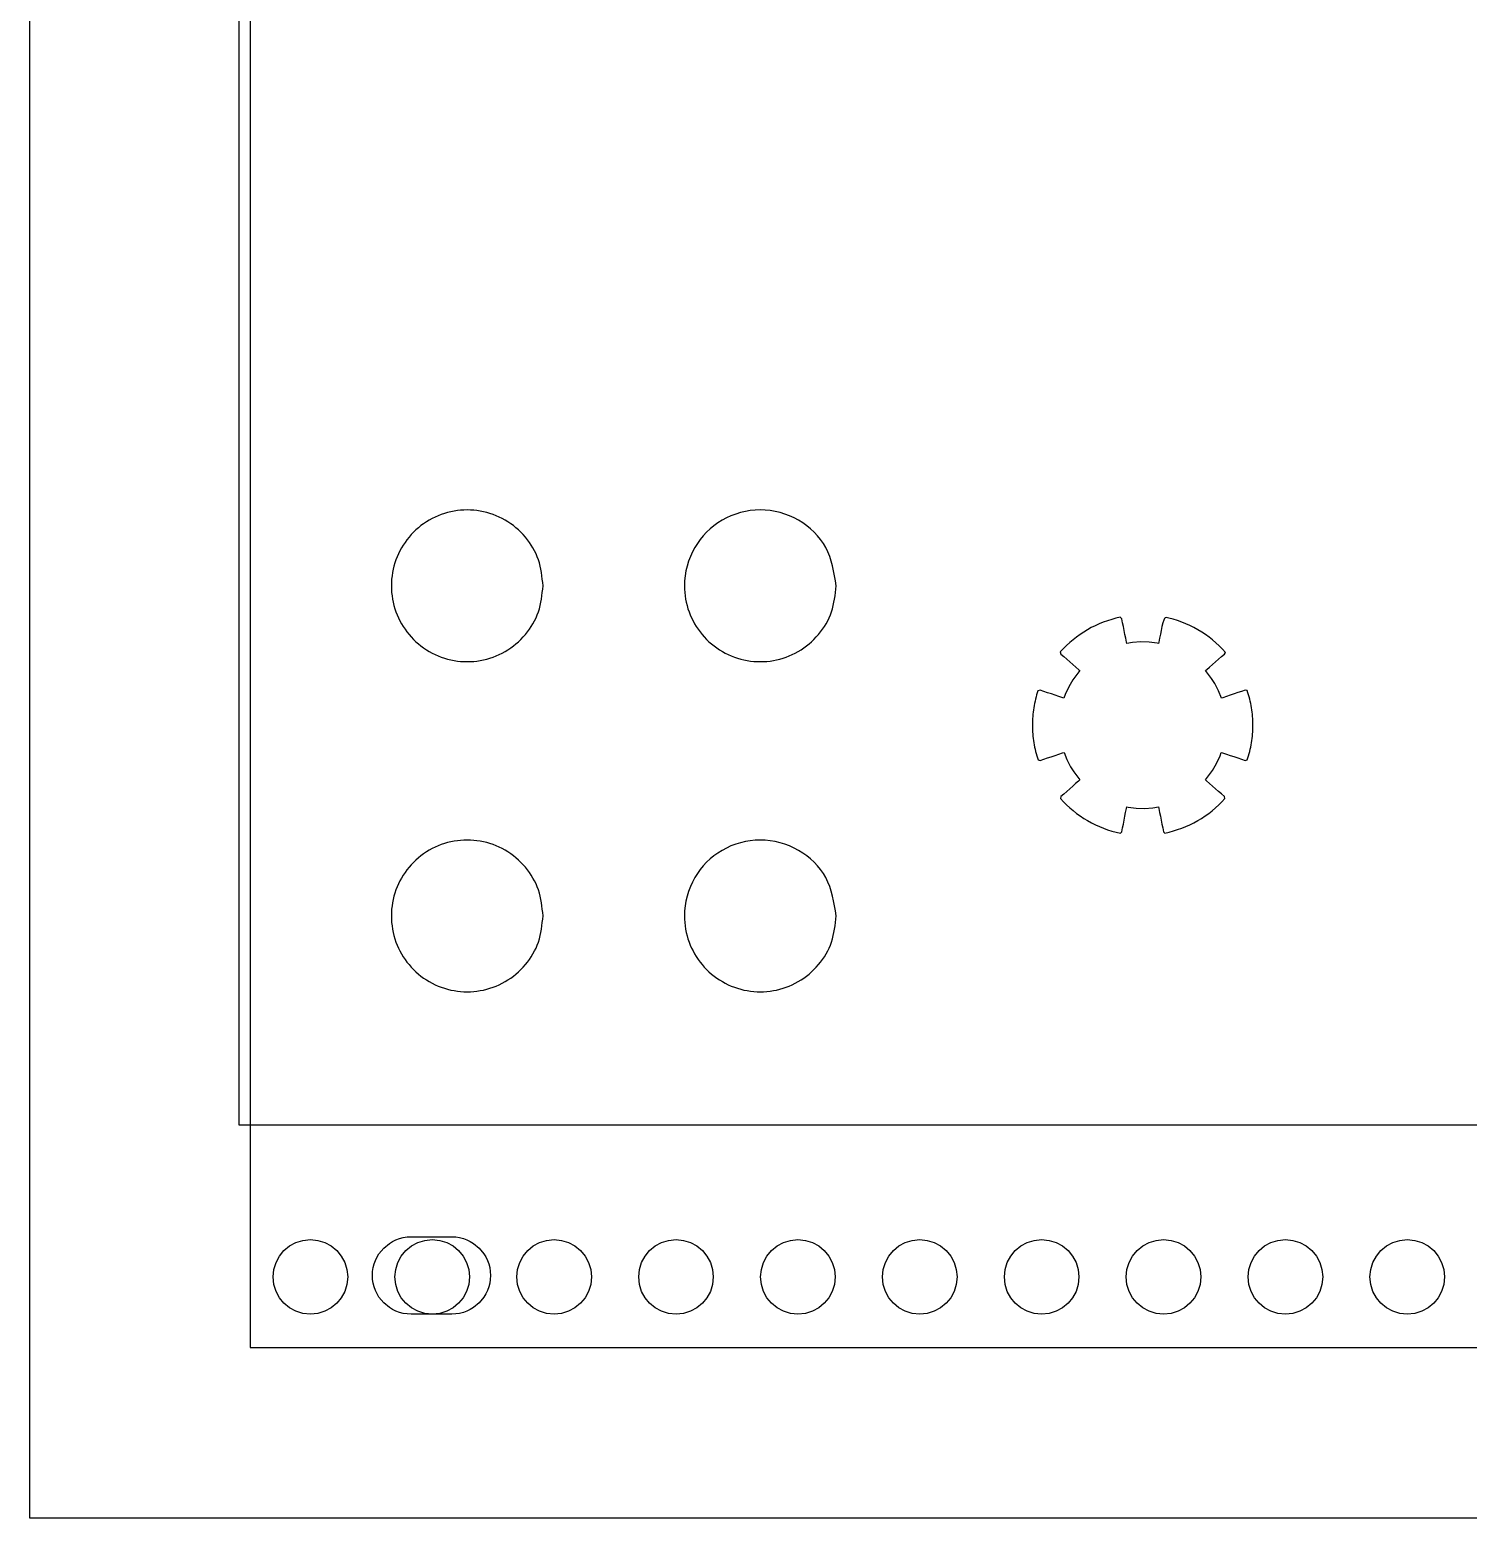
# Model space of a CAD drawing. Extents: x 0 to 234, y 0 to 155.
# Drawn here: x 0.2 to 60.2, y 0.2 to 62.3 of the extents above; entities that cross this region are included whole.
import ezdxf

# ---------------------------------------------------------------- set-up
doc = ezdxf.new("R2010")
doc.units = 0
doc.layers.get('0').update_dxf_attribs({"linetype": 'CONTINUOUS'})
doc.layers.add('Layer_1', color=7, linetype='CONTINUOUS')

msp = doc.modelspace()

# ---------------------------------------------------------------- linework, layer by layer
at = {"color": 7}
for p, q in [((8.921149, 16.589768), (8.921149, 125.451911)), ((224.864864, 16.589768), (8.921149, 16.589768)), ((11.582251, 11.78049), (11.895543, 11.812293)), ((11.895543, 11.812293), (12.209238, 11.78049)), ((16.664826, 11.78049), (16.978118, 11.812293)), ((16.978118, 11.812293), (17.291813, 11.78049)), ((21.747461, 11.78049), (22.060754, 11.812293)), ((22.060754, 11.812293), (22.374448, 11.78049)), ((26.830097, 11.78049), (27.14339, 11.812293)), ((27.14339, 11.812293), (27.457085, 11.78049)), ((31.912732, 11.78049), (32.226025, 11.812293)), ((32.226025, 11.812293), (32.53972, 11.78049)), ((36.995367, 11.78049), (37.30866, 11.812293)), ((37.30866, 11.812293), (37.622356, 11.78049)), ((42.078002, 11.78049), (42.391296, 11.812293)), ((42.391296, 11.812293), (42.704991, 11.78049)), ((47.16064, 11.78049), (47.473931, 11.812293)), ((47.473931, 11.812293), (47.787626, 11.78049)), ((52.243276, 11.78049), (52.556566, 11.812293)), ((52.556566, 11.812293), (52.870261, 11.78049)), ((57.325911, 11.78049), (57.639204, 11.812293)), ((57.639204, 11.812293), (57.952897, 11.78049)), ((10.605781, 11.12636), (10.795656, 11.356627)), ((10.795656, 11.356627), (11.025986, 11.546624)), ((11.025986, 11.546624), (11.29017, 11.69032)), ((11.29017, 11.69032), (11.582251, 11.78049)), ((12.209238, 11.78049), (12.501318, 11.69032)), ((12.501318, 11.69032), (12.765461, 11.546624)), ((12.765461, 11.546624), (12.995832, 11.356627)), ((12.995832, 11.356627), (13.185708, 11.12636)), ((15.688357, 11.12636), (15.878231, 11.356627)), ((15.878231, 11.356627), (16.108561, 11.546624)), ((16.108561, 11.546624), (16.372746, 11.69032)), ((16.372746, 11.69032), (16.664826, 11.78049)), ((17.291813, 11.78049), (17.583893, 11.69032)), ((17.583893, 11.69032), (17.848037, 11.546624)), ((17.848037, 11.546624), (18.078407, 11.356627)), ((18.078407, 11.356627), (18.268282, 11.12636)), ((20.770992, 11.12636), (20.960867, 11.356627)), ((20.960867, 11.356627), (21.191197, 11.546624)), ((21.191197, 11.546624), (21.455381, 11.69032)), ((21.455381, 11.69032), (21.747461, 11.78049)), ((22.374448, 11.78049), (22.666529, 11.69032)), ((22.666529, 11.69032), (22.930672, 11.546624)), ((22.930672, 11.546624), (23.161043, 11.356627)), ((23.161043, 11.356627), (23.350919, 11.12636)), ((25.853627, 11.12636), (26.043503, 11.356627)), ((26.043503, 11.356627), (26.273832, 11.546624)), ((26.273832, 11.546624), (26.538018, 11.69032)), ((26.538018, 11.69032), (26.830097, 11.78049)), ((27.457085, 11.78049), (27.749164, 11.69032)), ((27.749164, 11.69032), (28.013308, 11.546624)), ((28.013308, 11.546624), (28.243678, 11.356627)), ((28.243678, 11.356627), (28.433554, 11.12636)), ((30.936263, 11.12636), (31.126139, 11.356627)), ((31.126139, 11.356627), (31.356467, 11.546624)), ((31.356467, 11.546624), (31.620653, 11.69032)), ((31.620653, 11.69032), (31.912732, 11.78049)), ((32.53972, 11.78049), (32.831799, 11.69032)), ((32.831799, 11.69032), (33.095943, 11.546624)), ((33.095943, 11.546624), (33.326313, 11.356627)), ((33.326313, 11.356627), (33.516189, 11.12636)), ((36.018899, 11.12636), (36.208774, 11.356627)), ((36.208774, 11.356627), (36.439105, 11.546624)), ((36.439105, 11.546624), (36.703288, 11.69032)), ((36.703288, 11.69032), (36.995367, 11.78049)), ((37.622356, 11.78049), (37.914434, 11.69032)), ((37.914434, 11.69032), (38.178579, 11.546624)), ((38.178579, 11.546624), (38.408949, 11.356627)), ((38.408949, 11.356627), (38.598824, 11.12636)), ((41.101534, 11.12636), (41.291409, 11.356627)), ((41.291409, 11.356627), (41.52174, 11.546624)), ((41.52174, 11.546624), (41.785924, 11.69032)), ((41.785924, 11.69032), (42.078002, 11.78049)), ((42.704991, 11.78049), (42.99707, 11.69032)), ((42.99707, 11.69032), (43.261214, 11.546624)), ((43.261214, 11.546624), (43.491587, 11.356627)), ((43.491587, 11.356627), (43.681462, 11.12636)), ((46.184169, 11.12636), (46.374045, 11.356627)), ((46.374045, 11.356627), (46.604375, 11.546624)), ((46.604375, 11.546624), (46.868559, 11.69032)), ((46.868559, 11.69032), (47.16064, 11.78049)), ((47.787626, 11.78049), (48.079705, 11.69032)), ((48.079705, 11.69032), (48.343849, 11.546624)), ((48.343849, 11.546624), (48.574219, 11.356627)), ((48.574219, 11.356627), (48.764095, 11.12636)), ((51.266804, 11.12636), (51.45668, 11.356627)), ((51.45668, 11.356627), (51.68701, 11.546624)), ((51.68701, 11.546624), (51.951194, 11.69032)), ((51.951194, 11.69032), (52.243276, 11.78049)), ((52.870261, 11.78049), (53.162343, 11.69032)), ((53.162343, 11.69032), (53.426487, 11.546624)), ((53.426487, 11.546624), (53.656857, 11.356627)), ((53.656857, 11.356627), (53.846733, 11.12636)), ((56.34944, 11.12636), (56.539315, 11.356627)), ((56.539315, 11.356627), (56.769646, 11.546624)), ((56.769646, 11.546624), (57.033829, 11.69032)), ((57.033829, 11.69032), (57.325911, 11.78049)), ((57.952897, 11.78049), (58.244978, 11.69032)), ((58.244978, 11.69032), (58.509122, 11.546624)), ((58.509122, 11.546624), (58.739492, 11.356627)), ((58.739492, 11.356627), (58.929368, 11.12636)), ((10.340026, 10.25649), (10.371464, 10.570074)), ((10.371464, 10.570074), (10.462277, 10.862306)), ((10.462277, 10.862306), (10.605781, 11.12636)), ((13.185708, 11.12636), (13.329171, 10.862306)), ((13.329171, 10.862306), (13.41958, 10.570074)), ((13.41958, 10.570074), (13.45142, 10.25649)), ((15.422602, 10.25649), (15.454039, 10.570074)), ((15.454039, 10.570074), (15.544852, 10.862306)), ((15.544852, 10.862306), (15.688357, 11.12636)), ((18.268282, 11.12636), (18.411746, 10.862306)), ((18.411746, 10.862306), (18.502156, 10.570074)), ((18.502156, 10.570074), (18.533996, 10.25649)), ((20.505237, 10.25649), (20.536675, 10.570074)), ((20.536675, 10.570074), (20.627488, 10.862306)), ((20.627488, 10.862306), (20.770992, 11.12636)), ((23.350919, 11.12636), (23.494381, 10.862306)), ((23.494381, 10.862306), (23.584791, 10.570074)), ((23.584791, 10.570074), (23.616631, 10.25649)), ((25.587873, 10.25649), (25.619311, 10.570074)), ((25.619311, 10.570074), (25.710124, 10.862306)), ((25.710124, 10.862306), (25.853627, 11.12636)), ((28.433554, 11.12636), (28.577016, 10.862306)), ((28.577016, 10.862306), (28.667427, 10.570074)), ((28.667427, 10.570074), (28.699267, 10.25649)), ((30.670508, 10.25649), (30.701946, 10.570074)), ((30.701946, 10.570074), (30.792759, 10.862306)), ((30.792759, 10.862306), (30.936263, 11.12636)), ((33.516189, 11.12636), (33.659651, 10.862306)), ((33.659651, 10.862306), (33.750062, 10.570074)), ((33.750062, 10.570074), (33.781902, 10.25649)), ((35.753143, 10.25649), (35.784581, 10.570074)), ((35.784581, 10.570074), (35.875394, 10.862306)), ((35.875394, 10.862306), (36.018899, 11.12636)), ((38.598824, 11.12636), (38.742289, 10.862306)), ((38.742289, 10.862306), (38.832697, 10.570074)), ((38.832697, 10.570074), (38.864537, 10.25649)), ((40.835781, 10.25649), (40.867216, 10.570074)), ((40.867216, 10.570074), (40.958032, 10.862306)), ((40.958032, 10.862306), (41.101534, 11.12636)), ((43.681462, 11.12636), (43.824925, 10.862306)), ((43.824925, 10.862306), (43.915333, 10.570074)), ((43.915333, 10.570074), (43.947173, 10.25649)), ((45.918416, 10.25649), (45.949851, 10.570074)), ((45.949851, 10.570074), (46.040664, 10.862306)), ((46.040664, 10.862306), (46.184169, 11.12636)), ((48.764095, 11.12636), (48.90756, 10.862306)), ((48.90756, 10.862306), (48.997971, 10.570074)), ((48.997971, 10.570074), (49.02981, 10.25649)), ((51.001052, 10.25649), (51.032489, 10.570074)), ((51.032489, 10.570074), (51.123302, 10.862306)), ((51.123302, 10.862306), (51.266804, 11.12636)), ((53.846733, 11.12636), (53.990195, 10.862306)), ((53.990195, 10.862306), (54.080606, 10.570074)), ((54.080606, 10.570074), (54.112446, 10.25649)), ((56.083687, 10.25649), (56.115125, 10.570074)), ((56.115125, 10.570074), (56.205938, 10.862306)), ((56.205938, 10.862306), (56.34944, 11.12636)), ((58.929368, 11.12636), (59.07283, 10.862306)), ((59.07283, 10.862306), (59.163241, 10.570074)), ((59.163241, 10.570074), (59.195081, 10.25649)), ((10.371464, 9.943329), (10.340026, 10.25649)), ((10.462277, 9.65107), (10.371464, 9.943329)), ((13.41958, 9.943329), (13.329171, 9.65107)), ((13.45142, 10.25649), (13.41958, 9.943329)), ((15.454039, 9.943329), (15.422602, 10.25649)), ((15.544852, 9.65107), (15.454039, 9.943329)), ((18.502156, 9.943329), (18.411746, 9.65107)), ((18.533996, 10.25649), (18.502156, 9.943329)), ((20.536675, 9.943329), (20.505237, 10.25649)), ((20.627488, 9.65107), (20.536675, 9.943329)), ((23.584791, 9.943329), (23.494381, 9.65107)), ((23.616631, 10.25649), (23.584791, 9.943329)), ((25.619311, 9.943329), (25.587873, 10.25649)), ((25.710124, 9.65107), (25.619311, 9.943329)), ((28.667427, 9.943329), (28.577016, 9.65107)), ((28.699267, 10.25649), (28.667427, 9.943329)), ((30.701946, 9.943329), (30.670508, 10.25649)), ((30.792759, 9.65107), (30.701946, 9.943329)), ((33.750062, 9.943329), (33.659651, 9.65107)), ((33.781902, 10.25649), (33.750062, 9.943329)), ((35.784581, 9.943329), (35.753143, 10.25649)), ((35.875394, 9.65107), (35.784581, 9.943329)), ((38.832697, 9.943329), (38.742289, 9.65107)), ((38.864537, 10.25649), (38.832697, 9.943329)), ((40.867216, 9.943329), (40.835781, 10.25649)), ((40.958032, 9.65107), (40.867216, 9.943329)), ((43.915333, 9.943329), (43.824925, 9.65107)), ((43.947173, 10.25649), (43.915333, 9.943329)), ((45.949851, 9.943329), (45.918416, 10.25649)), ((46.040664, 9.65107), (45.949851, 9.943329)), ((48.997971, 9.943329), (48.90756, 9.65107)), ((49.02981, 10.25649), (48.997971, 9.943329)), ((51.032489, 9.943329), (51.001052, 10.25649)), ((51.123302, 9.65107), (51.032489, 9.943329)), ((54.080606, 9.943329), (53.990195, 9.65107)), ((54.112446, 10.25649), (54.080606, 9.943329)), ((56.115125, 9.943329), (56.083687, 10.25649)), ((56.205938, 9.65107), (56.115125, 9.943329)), ((59.163241, 9.943329), (59.07283, 9.65107)), ((59.195081, 10.25649), (59.163241, 9.943329)), ((10.605781, 9.387016), (10.462277, 9.65107)), ((10.795656, 9.156775), (10.605781, 9.387016)), ((13.185708, 9.387016), (12.995832, 9.156775)), ((13.329171, 9.65107), (13.185708, 9.387016)), ((15.688357, 9.387016), (15.544852, 9.65107)), ((15.878231, 9.156775), (15.688357, 9.387016)), ((18.268282, 9.387016), (18.078407, 9.156775)), ((18.411746, 9.65107), (18.268282, 9.387016)), ((20.770992, 9.387016), (20.627488, 9.65107)), ((20.960867, 9.156775), (20.770992, 9.387016)), ((23.350919, 9.387016), (23.161043, 9.156775)), ((23.494381, 9.65107), (23.350919, 9.387016)), ((25.853627, 9.387016), (25.710124, 9.65107)), ((26.043503, 9.156775), (25.853627, 9.387016)), ((28.433554, 9.387016), (28.243678, 9.156775)), ((28.577016, 9.65107), (28.433554, 9.387016)), ((30.936263, 9.387016), (30.792759, 9.65107)), ((31.126139, 9.156775), (30.936263, 9.387016)), ((33.516189, 9.387016), (33.326313, 9.156775)), ((33.659651, 9.65107), (33.516189, 9.387016)), ((36.018899, 9.387016), (35.875394, 9.65107)), ((36.208774, 9.156775), (36.018899, 9.387016)), ((38.598824, 9.387016), (38.408949, 9.156775)), ((38.742289, 9.65107), (38.598824, 9.387016)), ((41.101534, 9.387016), (40.958032, 9.65107)), ((41.291409, 9.156775), (41.101534, 9.387016)), ((43.681462, 9.387016), (43.491587, 9.156775)), ((43.824925, 9.65107), (43.681462, 9.387016)), ((46.184169, 9.387016), (46.040664, 9.65107)), ((46.374045, 9.156775), (46.184169, 9.387016)), ((48.764095, 9.387016), (48.574219, 9.156775)), ((48.90756, 9.65107), (48.764095, 9.387016)), ((51.266804, 9.387016), (51.123302, 9.65107)), ((51.45668, 9.156775), (51.266804, 9.387016)), ((53.846733, 9.387016), (53.656857, 9.156775)), ((53.990195, 9.65107), (53.846733, 9.387016)), ((56.34944, 9.387016), (56.205938, 9.65107)), ((56.539315, 9.156775), (56.34944, 9.387016)), ((58.929368, 9.387016), (58.739492, 9.156775)), ((59.07283, 9.65107), (58.929368, 9.387016)), ((11.025986, 8.966778), (10.795656, 9.156775)), ((11.29017, 8.823453), (11.025986, 8.966778)), ((11.582251, 8.73249), (11.29017, 8.823453)), ((11.895543, 8.701084), (11.582251, 8.73249)), ((11.582251, 8.73249), (11.582251, 8.73249)), ((12.209238, 8.73249), (11.895543, 8.701084)), ((12.501318, 8.823453), (12.209238, 8.73249)), ((12.765461, 8.966778), (12.501318, 8.823453)), ((12.995832, 9.156775), (12.765461, 8.966778)), ((16.108561, 8.966778), (15.878231, 9.156775)), ((16.372746, 8.823453), (16.108561, 8.966778)), ((16.664826, 8.73249), (16.372746, 8.823453)), ((16.978118, 8.701084), (16.664826, 8.73249)), ((16.664826, 8.73249), (16.664826, 8.73249)), ((17.291813, 8.73249), (16.978118, 8.701084)), ((17.583893, 8.823453), (17.291813, 8.73249)), ((17.848037, 8.966778), (17.583893, 8.823453)), ((18.078407, 9.156775), (17.848037, 8.966778)), ((21.191197, 8.966778), (20.960867, 9.156775)), ((21.455381, 8.823453), (21.191197, 8.966778)), ((21.747461, 8.73249), (21.455381, 8.823453)), ((22.060754, 8.701084), (21.747461, 8.73249)), ((21.747461, 8.73249), (21.747461, 8.73249)), ((22.374448, 8.73249), (22.060754, 8.701084)), ((22.666529, 8.823453), (22.374448, 8.73249)), ((22.930672, 8.966778), (22.666529, 8.823453)), ((23.161043, 9.156775), (22.930672, 8.966778)), ((26.273832, 8.966778), (26.043503, 9.156775)), ((26.538018, 8.823453), (26.273832, 8.966778)), ((26.830097, 8.73249), (26.538018, 8.823453)), ((27.14339, 8.701084), (26.830097, 8.73249)), ((26.830097, 8.73249), (26.830097, 8.73249)), ((27.457085, 8.73249), (27.14339, 8.701084)), ((27.749164, 8.823453), (27.457085, 8.73249)), ((28.013308, 8.966778), (27.749164, 8.823453)), ((28.243678, 9.156775), (28.013308, 8.966778)), ((31.356467, 8.966778), (31.126139, 9.156775)), ((31.620653, 8.823453), (31.356467, 8.966778)), ((31.912732, 8.73249), (31.620653, 8.823453)), ((32.226025, 8.701084), (31.912732, 8.73249)), ((31.912732, 8.73249), (31.912732, 8.73249)), ((32.53972, 8.73249), (32.226025, 8.701084)), ((32.831799, 8.823453), (32.53972, 8.73249)), ((33.095943, 8.966778), (32.831799, 8.823453)), ((33.326313, 9.156775), (33.095943, 8.966778)), ((36.439105, 8.966778), (36.208774, 9.156775)), ((36.703288, 8.823453), (36.439105, 8.966778)), ((36.995367, 8.73249), (36.703288, 8.823453)), ((37.30866, 8.701084), (36.995367, 8.73249)), ((36.995367, 8.73249), (36.995367, 8.73249)), ((37.622356, 8.73249), (37.30866, 8.701084)), ((37.914434, 8.823453), (37.622356, 8.73249)), ((38.178579, 8.966778), (37.914434, 8.823453)), ((38.408949, 9.156775), (38.178579, 8.966778)), ((41.52174, 8.966778), (41.291409, 9.156775)), ((41.785924, 8.823453), (41.52174, 8.966778)), ((42.078002, 8.73249), (41.785924, 8.823453)), ((42.391296, 8.701084), (42.078002, 8.73249)), ((42.078002, 8.73249), (42.078002, 8.73249)), ((42.704991, 8.73249), (42.391296, 8.701084)), ((42.99707, 8.823453), (42.704991, 8.73249)), ((43.261214, 8.966778), (42.99707, 8.823453)), ((43.491587, 9.156775), (43.261214, 8.966778)), ((46.604375, 8.966778), (46.374045, 9.156775)), ((46.868559, 8.823453), (46.604375, 8.966778)), ((47.16064, 8.73249), (46.868559, 8.823453)), ((47.473931, 8.701084), (47.16064, 8.73249)), ((47.16064, 8.73249), (47.16064, 8.73249)), ((47.787626, 8.73249), (47.473931, 8.701084)), ((48.079705, 8.823453), (47.787626, 8.73249)), ((48.343849, 8.966778), (48.079705, 8.823453)), ((48.574219, 9.156775), (48.343849, 8.966778)), ((51.68701, 8.966778), (51.45668, 9.156775)), ((51.951194, 8.823453), (51.68701, 8.966778)), ((52.243276, 8.73249), (51.951194, 8.823453)), ((52.556566, 8.701084), (52.243276, 8.73249)), ((52.243276, 8.73249), (52.243276, 8.73249)), ((52.870261, 8.73249), (52.556566, 8.701084)), ((53.162343, 8.823453), (52.870261, 8.73249)), ((53.426487, 8.966778), (53.162343, 8.823453)), ((53.656857, 9.156775), (53.426487, 8.966778)), ((56.769646, 8.966778), (56.539315, 9.156775)), ((57.033829, 8.823453), (56.769646, 8.966778)), ((57.325911, 8.73249), (57.033829, 8.823453)), ((57.639204, 8.701084), (57.325911, 8.73249)), ((57.325911, 8.73249), (57.325911, 8.73249)), ((57.952897, 8.73249), (57.639204, 8.701084)), ((58.244978, 8.823453), (57.952897, 8.73249)), ((58.509122, 8.966778), (58.244978, 8.823453)), ((58.739492, 9.156775), (58.509122, 8.966778))]:
    msp.add_line(p, q, dxfattribs=at)
at = {"layer": 'Layer_1', "color": 7}
for p, q in [((0.193807, 0.19383), (0.193807, 154.924915)), ((209.941308, 0.19383), (0.193807, 0.19383))]:
    msp.add_line(p, q, dxfattribs=at)
at = {"layer": 'Layer_1', "color": 1}
for p, q in [((9.384794, 135.817549), (9.384794, 7.317537)), ((21.598197, 39.075838), (21.598197, 39.075838)), ((33.821337, 39.075838), (33.821337, 39.075838)), ((44.302875, 37.242158), (44.146345, 37.147458)), ((44.463045, 37.330558), (44.302875, 37.242158)), ((44.626665, 37.412558), (44.463045, 37.330558)), ((44.793545, 37.487958), (44.626665, 37.412558)), ((44.963495, 37.556758), (44.793545, 37.487958)), ((45.136315, 37.618858), (44.963495, 37.556758)), ((45.311845, 37.674058), (45.136315, 37.618858)), ((45.489855, 37.722358), (45.311845, 37.674058)), ((45.670185, 37.763558), (45.489855, 37.722358)), ((45.734285, 37.699458), (45.670185, 37.763558)), ((45.766885, 37.537198), (45.734285, 37.699458)), ((45.798885, 37.374928), (45.766885, 37.537198)), ((45.831485, 37.212668), (45.798885, 37.374928)), ((47.407895, 37.376218), (47.375295, 37.214988)), ((47.440495, 37.537448), (47.407895, 37.376218)), ((47.480955, 37.643338), (47.440455, 37.537748)), ((47.440455, 37.537748), (47.440455, 37.537748)), ((47.519555, 37.716638), (47.480955, 37.643338)), ((47.546355, 37.738538), (47.519555, 37.716638)), ((47.582455, 37.749338), (47.546355, 37.738538)), ((47.695755, 37.733138), (47.582455, 37.749338)), ((47.877295, 37.684438), (47.695755, 37.733138)), ((48.056235, 37.628538), (47.877295, 37.684438)), ((48.232385, 37.565538), (48.056235, 37.628538)), ((48.405565, 37.495538), (48.232385, 37.565538)), ((48.575545, 37.418638), (48.405565, 37.495538)), ((48.742145, 37.334938), (48.575545, 37.418638)), ((48.905145, 37.244638), (48.742145, 37.334938)), ((49.064375, 37.147838), (48.905145, 37.244638)), ((43.560425, 36.707988), (43.424945, 36.583477)), ((43.700495, 36.826758), (43.560425, 36.707988)), ((43.844965, 36.939658), (43.700495, 36.826758)), ((43.993645, 37.046598), (43.844965, 36.939658)), ((44.146345, 37.147458), (43.993645, 37.046598)), ((45.864085, 37.050918), (45.831485, 37.212668)), ((45.896685, 36.888658), (45.864085, 37.050918)), ((45.929285, 36.726908), (45.896685, 36.888658)), ((45.941785, 36.669008), (45.929285, 36.726908)), ((46.175875, 36.709808), (45.941785, 36.669008)), ((46.521585, 36.735108), (46.175875, 36.709808)), ((46.868855, 36.726108), (46.521585, 36.735108)), ((47.212495, 36.682208), (46.868855, 36.726108)), ((47.266795, 36.670808), (47.212495, 36.682208)), ((47.279195, 36.731808), (47.266795, 36.670808)), ((47.310695, 36.892518), (47.279195, 36.731808)), ((47.343295, 37.053758), (47.310695, 36.892518)), ((47.375295, 37.214988), (47.343295, 37.053758)), ((49.219595, 37.044598), (49.064375, 37.147838)), ((49.370625, 36.935068), (49.219595, 37.044598)), ((49.517265, 36.819358), (49.370625, 36.935068)), ((49.659315, 36.697588), (49.517265, 36.819358)), ((49.796555, 36.569877), (49.659315, 36.697588)), ((43.294245, 36.453327), (43.168525, 36.317657)), ((43.168525, 36.317657), (43.192825, 36.231857)), ((43.192825, 36.231857), (43.317365, 36.121787)), ((43.424945, 36.583477), (43.294245, 36.453327)), ((43.317365, 36.121787), (43.442415, 36.012227)), ((43.442415, 36.012227), (43.566955, 35.902157)), ((49.643455, 35.905927), (49.766965, 36.014447)), ((49.766965, 36.014447), (49.889955, 36.122967)), ((49.928815, 36.436337), (49.796555, 36.569877)), ((49.889955, 36.122967), (50.013455, 36.231487)), ((50.055855, 36.297087), (49.928815, 36.436337)), ((50.013455, 36.231487), (50.055855, 36.297087)), ((43.566955, 35.902157), (43.691495, 35.792087)), ((43.691495, 35.792087), (43.817075, 35.682537)), ((43.896115, 35.438077), (43.693025, 35.156957)), ((43.817075, 35.682537), (43.941615, 35.572977)), ((43.981915, 35.537277), (43.896115, 35.438077)), ((43.941615, 35.572977), (43.981915, 35.537277)), ((49.224345, 35.537467), (49.272945, 35.580367)), ((49.271345, 35.486267), (49.224345, 35.537467)), ((49.479595, 35.209287), (49.271345, 35.486267)), ((49.272945, 35.580367), (49.396445, 35.688887)), ((49.396445, 35.688887), (49.519945, 35.797927)), ((49.519945, 35.797927), (49.643455, 35.905927)), ((43.518365, 34.856717), (43.374695, 34.540977)), ((43.693025, 35.156957), (43.518365, 34.856717)), ((49.609815, 35.001027), (49.479595, 35.209287)), ((49.768465, 34.692007), (49.609815, 35.001027)), ((42.096105, 34.173027), (42.078705, 34.083327)), ((42.115305, 34.262427), (42.096105, 34.173027)), ((42.136305, 34.351427), (42.115305, 34.262427)), ((42.159005, 34.440027), (42.136305, 34.351427)), ((42.183505, 34.528227), (42.159005, 34.440027)), ((42.209805, 34.615927), (42.183505, 34.528227)), ((42.237805, 34.703127), (42.209805, 34.615927)), ((42.323105, 34.725827), (42.237805, 34.703127)), ((42.480715, 34.672627), (42.323105, 34.725827)), ((42.638335, 34.619427), (42.480715, 34.672627)), ((42.795945, 34.566227), (42.638335, 34.619427)), ((42.953555, 34.513027), (42.795945, 34.566227)), ((43.111165, 34.459827), (42.953555, 34.513027)), ((43.269295, 34.406627), (43.111165, 34.459827)), ((43.322495, 34.388527), (43.269295, 34.406627)), ((43.374695, 34.540977), (43.322495, 34.388527)), ((49.886805, 34.389697), (49.768465, 34.692007)), ((49.945205, 34.409297), (49.886805, 34.389697)), ((50.101785, 34.461997), (49.945205, 34.409297)), ((50.257845, 34.514697), (50.101785, 34.461997)), ((50.414425, 34.567897), (50.257845, 34.514697)), ((50.570485, 34.620597), (50.414425, 34.567897)), ((50.727065, 34.673297), (50.570485, 34.620597)), ((50.883645, 34.726497), (50.727065, 34.673297)), ((50.966345, 34.704297), (50.883645, 34.726497)), ((50.994545, 34.616997), (50.966345, 34.704297)), ((51.020945, 34.529197), (50.994545, 34.616997)), ((51.045645, 34.440997), (51.020945, 34.529197)), ((51.068545, 34.352397), (51.045645, 34.440997)), ((51.089645, 34.263397), (51.068545, 34.352397)), ((51.108945, 34.173997), (51.089645, 34.263397)), ((51.126445, 34.084197), (51.108945, 34.173997)), ((42.012105, 33.539427), (42.007105, 33.448027)), ((42.019105, 33.630627), (42.012105, 33.539427)), ((42.027105, 33.721627), (42.019105, 33.630627)), ((42.037305, 33.812427), (42.027105, 33.721627)), ((42.049305, 33.903027), (42.037305, 33.812427)), ((42.063105, 33.993327), (42.049305, 33.903027)), ((42.078705, 34.083327), (42.063105, 33.993327)), ((51.142245, 33.994097), (51.126445, 34.084197)), ((51.156245, 33.903697), (51.142245, 33.994097)), ((51.168445, 33.813097), (51.156245, 33.903697)), ((51.178845, 33.722197), (51.168445, 33.813097)), ((51.187845, 33.631097), (51.178845, 33.722197)), ((51.194845, 33.539797), (51.187845, 33.631097)), ((51.199845, 33.448297), (51.194845, 33.539797)), ((42.004105, 33.356527), (42.003105, 33.264927)), ((42.003105, 33.264927), (42.004105, 33.172327)), ((42.007105, 33.448027), (42.004105, 33.356527)), ((42.004105, 33.172327), (42.007105, 33.079827)), ((42.007105, 33.079827), (42.012105, 32.987527)), ((42.012105, 32.987527), (42.019105, 32.895327)), ((51.187845, 32.895397), (51.194845, 32.987597)), ((51.194845, 32.987597), (51.199845, 33.079897)), ((51.202845, 33.356697), (51.199845, 33.448297)), ((51.199845, 33.079897), (51.202845, 33.172397)), ((51.203845, 33.264997), (51.202845, 33.356697)), ((51.202845, 33.172397), (51.203845, 33.264997)), ((42.019105, 32.895327), (42.028105, 32.803327)), ((42.028105, 32.803327), (42.038705, 32.711527)), ((42.038705, 32.711527), (42.051105, 32.620027)), ((42.051105, 32.620027), (42.065305, 32.528827)), ((42.065305, 32.528827), (42.081405, 32.437927)), ((42.081405, 32.437927), (42.099305, 32.347327)), ((42.099305, 32.347327), (42.119005, 32.257127)), ((51.088945, 32.257197), (51.108545, 32.347397)), ((51.108545, 32.347397), (51.126245, 32.437997)), ((51.126245, 32.437997), (51.142145, 32.528897)), ((51.142145, 32.528897), (51.156245, 32.620097)), ((51.156245, 32.620097), (51.168445, 32.711597)), ((51.168445, 32.711597), (51.178845, 32.803397)), ((51.178845, 32.803397), (51.187845, 32.895397)), ((42.119005, 32.257127), (42.140505, 32.167227)), ((42.140505, 32.167227), (42.163805, 32.077827)), ((42.163805, 32.077827), (42.188905, 31.988827)), ((42.188905, 31.988827), (42.215805, 31.900327)), ((42.215805, 31.900327), (42.244505, 31.812327)), ((42.244505, 31.812327), (42.323105, 31.791627)), ((42.323105, 31.791627), (42.479165, 31.844827)), ((42.479165, 31.844827), (42.635745, 31.897527)), ((42.635745, 31.897527), (42.792325, 31.950227)), ((42.792325, 31.950227), (42.948385, 32.002927)), ((42.948385, 32.002927), (43.104965, 32.055627)), ((43.104965, 32.055627), (43.261025, 32.108827)), ((43.261025, 32.108827), (43.324125, 32.130027)), ((43.324125, 32.130027), (43.439365, 31.837547)), ((43.439365, 31.837547), (43.596985, 31.529037)), ((49.513925, 31.372927), (49.688075, 31.672647)), ((49.688075, 31.672647), (49.831735, 31.988907)), ((49.831735, 31.988907), (49.880335, 32.130497)), ((49.880335, 32.130497), (49.937135, 32.111397)), ((49.937135, 32.111397), (50.095265, 32.058197)), ((50.095265, 32.058197), (50.252875, 32.004497)), ((50.252875, 32.004497), (50.410495, 31.951797)), ((50.410495, 31.951797), (50.568095, 31.897997)), ((50.568095, 31.897997), (50.726225, 31.844797)), ((50.726225, 31.844797), (50.883845, 31.791597)), ((50.883845, 31.791597), (50.963945, 31.812297)), ((50.963945, 31.812297), (50.992545, 31.900397)), ((50.992545, 31.900397), (51.019345, 31.988897)), ((51.019345, 31.988897), (51.044345, 32.077897)), ((51.044345, 32.077897), (51.067545, 32.167297)), ((51.067545, 32.167297), (51.088945, 32.257197)), ((43.596985, 31.529037), (43.727205, 31.320777)), ((43.727205, 31.320777), (43.935975, 31.043277)), ((43.935975, 31.043277), (43.989175, 30.985377)), ((49.218335, 30.985347), (49.310835, 31.091807)), ((49.310835, 31.091807), (49.513925, 31.372927)), ((43.438855, 30.502197), (43.315865, 30.393677)), ((43.562355, 30.610717), (43.438855, 30.502197)), ((43.685865, 30.719237), (43.562355, 30.610717)), ((43.809375, 30.827757), (43.685865, 30.719237)), ((43.932875, 30.936277), (43.809375, 30.827757)), ((43.989175, 30.985377), (43.932875, 30.936277)), ((49.264335, 30.944547), (49.218335, 30.985347)), ((49.388875, 30.834477), (49.264335, 30.944547)), ((49.514445, 30.724927), (49.388875, 30.834477)), ((49.639505, 30.614847), (49.514445, 30.724927)), ((49.764035, 30.504787), (49.639505, 30.614847)), ((49.889085, 30.394707), (49.764035, 30.504787)), ((43.192355, 30.285157), (43.171655, 30.209757)), ((43.171655, 30.209757), (43.297435, 30.073687)), ((43.315865, 30.393677), (43.192355, 30.285157)), ((43.297435, 30.073687), (43.428205, 29.943167)), ((43.428205, 29.943167), (43.563775, 29.818297)), ((43.563775, 29.818297), (43.703965, 29.699187)), ((45.927015, 29.785037), (45.942015, 29.858437)), ((45.942015, 29.858437), (45.994215, 29.847637)), ((45.994215, 29.847637), (46.338895, 29.803737)), ((46.338895, 29.803737), (46.685125, 29.794737)), ((46.685125, 29.794737), (47.031875, 29.819537)), ((47.031875, 29.819537), (47.264925, 29.859837)), ((47.264925, 29.859837), (47.278825, 29.790537)), ((49.501625, 29.699107), (49.642035, 29.817947)), ((49.642035, 29.817947), (49.777835, 29.942567)), ((49.777835, 29.942567), (49.908835, 30.072847)), ((50.014665, 30.285677), (49.889085, 30.394707)), ((49.908835, 30.072847), (50.034865, 30.208677)), ((50.034865, 30.208677), (50.014665, 30.285677)), ((43.703965, 29.699187), (43.848575, 29.585957)), ((43.848575, 29.585957), (43.997415, 29.478707)), ((43.997415, 29.478707), (44.150295, 29.377557)), ((44.150295, 29.377557), (44.307025, 29.282657)), ((44.307025, 29.282657), (44.467405, 29.194057)), ((44.467405, 29.194057), (44.631255, 29.111857)), ((45.797815, 29.140637), (45.830415, 29.301867)), ((45.830415, 29.301867), (45.863015, 29.463097)), ((45.863015, 29.463097), (45.895015, 29.624327)), ((45.895015, 29.624327), (45.927015, 29.785037)), ((47.278825, 29.790537), (47.310825, 29.628797)), ((47.310825, 29.628797), (47.343425, 29.466007)), ((47.343425, 29.466007), (47.376025, 29.304267)), ((47.376025, 29.304267), (47.408625, 29.142517)), ((48.573295, 29.113407), (48.737285, 29.195307)), ((48.737285, 29.195307), (48.897825, 29.283607)), ((48.897825, 29.283607), (49.054725, 29.378307)), ((49.054725, 29.378307), (49.207785, 29.479177)), ((49.207785, 29.479177), (49.356815, 29.586147)), ((49.356815, 29.586147), (49.501625, 29.699107)), ((44.631255, 29.111857), (44.798375, 29.036157)), ((44.798375, 29.036157), (44.968575, 28.967157)), ((44.968575, 28.967157), (45.141675, 28.904857)), ((45.141675, 28.904857), (45.317475, 28.849457)), ((45.317475, 28.849457), (45.495785, 28.801057)), ((45.495785, 28.801057), (45.676415, 28.759757)), ((45.676415, 28.759757), (45.733215, 28.817657)), ((45.733215, 28.817657), (45.765815, 28.978887)), ((45.765815, 28.978887), (45.797815, 29.140637)), ((47.408625, 29.142517), (47.441225, 28.980257)), ((47.441225, 28.980257), (47.473225, 28.818507)), ((47.473225, 28.818507), (47.527525, 28.763207)), ((47.527525, 28.763207), (47.708225, 28.804207)), ((47.708225, 28.804207), (47.886615, 28.852307)), ((47.886615, 28.852307), (48.062505, 28.907407)), ((48.062505, 28.907407), (48.235715, 28.969307)), ((48.235715, 28.969307), (48.406045, 29.038007)), ((48.406045, 29.038007), (48.573295, 29.113407)), ((21.598197, 25.309237), (21.598197, 25.309237)), ((33.821337, 25.309237), (33.821337, 25.309237)), ((15.324225, 11.737367), (15.465355, 11.805167)), ((15.465355, 11.805167), (15.613755, 11.859267)), ((15.613755, 11.859267), (15.768635, 11.898867)), ((15.768635, 11.898867), (15.929205, 11.923267)), ((15.929205, 11.923267), (16.094655, 11.931267)), ((16.094655, 11.931267), (17.794655, 11.931267)), ((16.094655, 11.931267), (16.094655, 11.931267)), ((17.794655, 11.931267), (17.960105, 11.923267)), ((17.960105, 11.923267), (18.120665, 11.898867)), ((18.120665, 11.898867), (18.275555, 11.859267)), ((18.275555, 11.859267), (18.423955, 11.805167)), ((18.423955, 11.805167), (18.565075, 11.737367)), ((14.675195, 11.088237), (14.755795, 11.221277)), ((14.755795, 11.221277), (14.952535, 11.459927)), ((14.952535, 11.459927), (15.191185, 11.656667)), ((15.191185, 11.656667), (15.324225, 11.737367)), ((18.565075, 11.737367), (18.698115, 11.656667)), ((18.698115, 11.656667), (18.936765, 11.459927)), ((18.936765, 11.459927), (19.133505, 11.221277)), ((19.133505, 11.221277), (19.214205, 11.088237)), ((14.489295, 10.483267), (14.513695, 10.643837)), ((14.513695, 10.643837), (14.553295, 10.798717)), ((14.553295, 10.798717), (14.607395, 10.947117)), ((14.607395, 10.947117), (14.675195, 11.088237)), ((19.214205, 11.088237), (19.282005, 10.947117)), ((19.282005, 10.947117), (19.336105, 10.798717)), ((19.336105, 10.798717), (19.375705, 10.643837)), ((19.375705, 10.643837), (19.400105, 10.483267)), ((14.481295, 10.317817), (14.489295, 10.483267)), ((14.489295, 10.152367), (14.481295, 10.317817)), ((14.513695, 9.991797), (14.489295, 10.152367)), ((14.553295, 9.836917), (14.513695, 9.991797)), ((19.375705, 9.991797), (19.336105, 9.836917)), ((19.400105, 10.152367), (19.375705, 9.991797)), ((19.400105, 10.483267), (19.408105, 10.317817)), ((19.408105, 10.317817), (19.400105, 10.152367)), ((14.607395, 9.688517), (14.553295, 9.836917)), ((14.675195, 9.547397), (14.607395, 9.688517)), ((14.755795, 9.414357), (14.675195, 9.547397)), ((14.952535, 9.175707), (14.755795, 9.414357)), ((19.133505, 9.414357), (18.936765, 9.175707)), ((19.214205, 9.547397), (19.133505, 9.414357)), ((19.282005, 9.688517), (19.214205, 9.547397)), ((19.336105, 9.836917), (19.282005, 9.688517)), ((15.191185, 8.978967), (14.952535, 9.175707)), ((15.324225, 8.898267), (15.191185, 8.978967)), ((15.465355, 8.830467), (15.324225, 8.898267)), ((15.613755, 8.776367), (15.465355, 8.830467)), ((15.768635, 8.736767), (15.613755, 8.776367)), ((15.929205, 8.712367), (15.768635, 8.736767)), ((16.094655, 8.704367), (15.929205, 8.712367)), ((17.794655, 8.704367), (16.094655, 8.704367)), ((17.960105, 8.712367), (17.794655, 8.704367)), ((18.120665, 8.736767), (17.960105, 8.712367)), ((18.275555, 8.776367), (18.120665, 8.736767)), ((18.423955, 8.830467), (18.275555, 8.776367)), ((18.565075, 8.898267), (18.423955, 8.830467)), ((18.698115, 8.978967), (18.565075, 8.898267)), ((18.936765, 9.175707), (18.698115, 8.978967)), ((9.384794, 7.317537), (116.697026, 7.317537))]:
    msp.add_line(p, q, dxfattribs=at)
for points, knots in [([(21.598197, 39.075838), (21.560406, 38.706044), (21.485366, 37.971751), (20.903175, 37.00137), (20.05075, 36.279917), (18.995182, 35.897283), (17.875105, 35.897283), (16.821015, 36.279917), (15.962687, 37.00137), (15.402429, 37.971751), (15.206815, 39.075838), (15.402429, 40.179924), (15.962687, 41.150305), (16.821015, 41.871758), (17.875105, 42.254392), (18.995182, 42.254392), (20.05075, 41.871758), (20.903175, 41.150305), (21.485366, 40.179924), (21.560406, 39.445631), (21.598197, 39.075838)], [0, 0, 0, 0, 1.10375, 2.191703, 3.295453, 4.399203, 5.487156, 6.590906, 7.694656, 8.78261, 9.886359, 10.990109, 12.078063, 13.181813, 14.285562, 15.373516, 16.477266, 17.581016, 18.668969, 19.772719, 19.772719, 19.772719, 19.772719]), ([(33.821337, 39.075838), (33.783546, 38.706044), (33.708506, 37.971751), (33.126316, 37.00137), (32.27389, 36.279917), (31.218323, 35.897285), (30.09824, 35.897275), (29.044175, 36.279949), (28.185753, 37.001254), (27.625844, 37.972179), (27.396045, 39.258145), (27.792562, 40.732962), (29.001579, 41.941238), (30.661278, 42.389714), (32.303909, 41.941478), (33.563115, 40.732023), (33.734404, 39.633412), (33.821337, 39.075838)], [0, 0, 0, 0, 1.10375, 2.191703, 3.295453, 4.399203, 5.487156, 6.590906, 7.694656, 8.78261, 9.886359, 11.540127, 13.144845, 14.798613, 16.452381, 18.057099, 19.710866, 19.710866, 19.710866, 19.710866]), ([(21.598197, 25.309237), (21.560406, 24.939444), (21.485366, 24.20515), (20.903175, 23.23477), (20.05075, 22.513317), (18.995182, 22.130683), (17.875105, 22.130683), (16.821015, 22.513317), (15.962687, 23.23477), (15.402429, 24.20515), (15.206815, 25.309237), (15.402429, 26.413324), (15.962687, 27.383705), (16.821015, 28.105157), (17.875105, 28.487792), (18.995182, 28.487792), (20.05075, 28.105157), (20.903175, 27.383705), (21.485366, 26.413324), (21.560406, 25.67903), (21.598197, 25.309237)], [0, 0, 0, 0, 1.10375, 2.191703, 3.295453, 4.399203, 5.487156, 6.590906, 7.694656, 8.78261, 9.886359, 10.990109, 12.078063, 13.181813, 14.285562, 15.373516, 16.477266, 17.581016, 18.668969, 19.772719, 19.772719, 19.772719, 19.772719]), ([(33.821337, 25.309237), (33.783546, 24.939444), (33.708506, 24.20515), (33.126316, 23.23477), (32.27389, 22.513317), (31.218323, 22.130685), (30.09824, 22.130675), (29.044175, 22.513349), (28.185753, 23.234654), (27.625844, 24.205579), (27.396045, 25.491545), (27.792562, 26.966362), (29.001579, 28.174638), (30.661278, 28.623114), (32.303909, 28.174878), (33.563115, 26.965423), (33.734404, 25.866812), (33.821337, 25.309237)], [0, 0, 0, 0, 1.10375, 2.191703, 3.295453, 4.399203, 5.487156, 6.590906, 7.694656, 8.78261, 9.886359, 11.540127, 13.144845, 14.798613, 16.452381, 18.057099, 19.710866, 19.710866, 19.710866, 19.710866])]:
    msp.add_open_spline(points, degree=3, knots=knots, dxfattribs=at)

doc.saveas('drawing.dxf')
